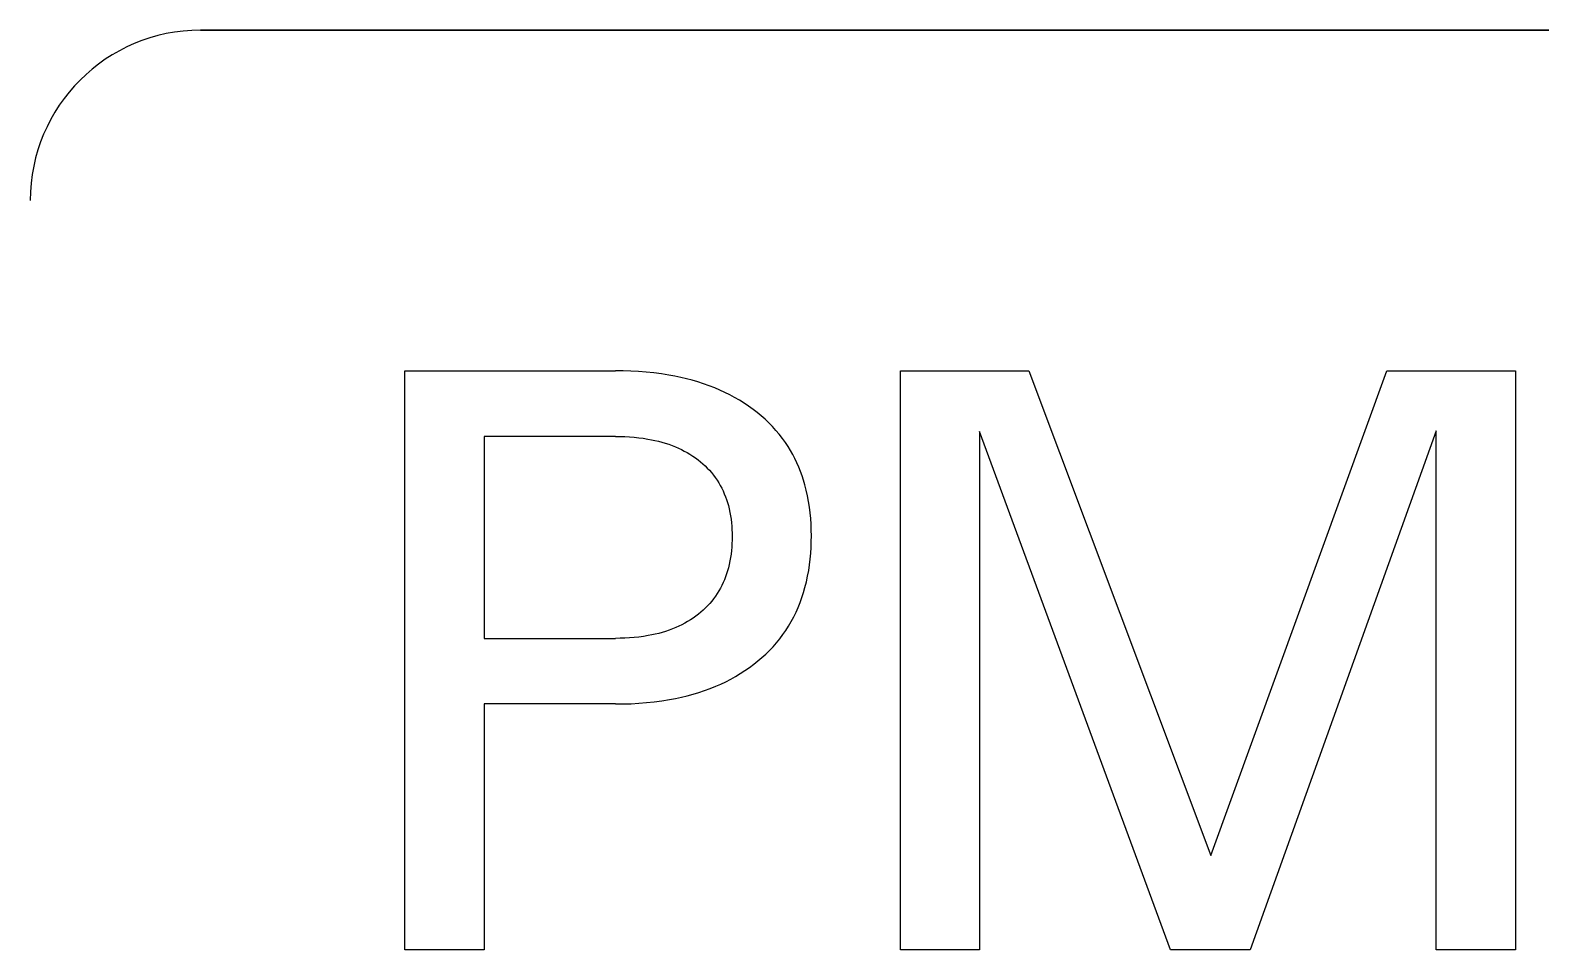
# Model space of a CAD drawing. Extents: x 10 to 622, y -523 to 292.
# Drawn here: x 285.354 to 286.252, y 117.664 to 118.211 of the extents above; entities that cross this region are included whole.
import ezdxf

# ---------------------------------------------------------------- set-up
doc = ezdxf.new("R2010")
doc.units = 0
doc.header["$LTSCALE"] = 5
doc.header["$MEASUREMENT"] = 0
doc.layers.get('0').update_dxf_attribs({"linetype": 'CONTINUOUS'})

msp = doc.modelspace()

# ---------------------------------------------------------------- linework, layer by layer
at = {"color": 7, "linetype": 'Continuous'}
for p, q in [((285.455371894082, 118.2106143415526), (288.2901147417705, 118.2106143415526)), ((288.2901147417705, 118.2106143415526), (285.455371894082, 118.2106143415526)), ((285.5768608732686, 117.6639139352127), (285.5768608732686, 118.0081327095749)), ((285.5768608732686, 118.0081327095749), (285.7020091590458, 118.0081327095749)), ((285.706559539837, 118.0080867133209), (285.7020091590458, 118.0081327095749)), ((285.7111103346626, 118.0079447225703), (285.706559539837, 118.0080867133209)), ((285.7156581073892, 118.0077007343703), (285.7111103346626, 118.0079447225703)), ((285.720199421964, 118.0073487457683), (285.7156581073892, 118.0077007343703)), ((285.7247308422335, 118.0068827538115), (285.720199421964, 118.0073487457683)), ((285.729248932145, 118.0062967555068), (285.7247308422335, 118.0068827538115)), ((285.7337502555648, 118.005584747942), (285.729248932145, 118.0062967555068)), ((285.7372357580981, 118.0049402482797), (285.7337502555648, 118.005584747942)), ((285.7407054706886, 118.0042129345006), (285.7372357580981, 118.0049402482797)), ((285.7441558147973, 118.0033997870569), (285.7407054706886, 118.0042129345006)), ((285.7475832119462, 118.0024977865019), (285.7441558147973, 118.0033997870569)), ((285.7509840835761, 118.0015039133082), (285.7475832119462, 118.0024977865019)), ((285.7543548511885, 118.0004151480087), (285.7509840835761, 118.0015039133082)), ((285.7576919362649, 117.999228471076), (285.7543548511885, 118.0004151480087)), ((285.8713130778293, 117.6639139352127), (285.8713130778293, 118.0081327095749)), ((285.8713130778293, 118.0081327095749), (285.9476706089378, 118.0081327095749)), ((285.9476706089378, 118.0081327095749), (286.0557421305717, 117.7200233031031)), ((286.0557421305717, 117.7200233031031), (286.1603982993933, 118.0081327095749)), ((286.1603982993933, 118.0081327095749), (286.2367558304815, 118.0081327095749)), ((286.2367558304815, 118.0081327095749), (286.2367558304815, 117.6639139352127)), ((285.7609917602867, 117.9979408630433), (285.7576919362649, 117.999228471076)), ((285.7639956901043, 117.9966629477657), (285.7609917602867, 117.9979408630433)), ((285.766961158394, 117.9952962513997), (285.7639956901043, 117.9966629477657)), ((285.7698843686456, 117.9938402272244), (285.766961158394, 117.9952962513997)), ((285.7727615244096, 117.9922943285599), (285.7698843686456, 117.9938402272244)), ((285.7755888292161, 117.9906580086853), (285.7727615244096, 117.9922943285599)), ((285.778362486595, 117.9889307209207), (285.7755888292161, 117.9906580086853)), ((285.7810787000566, 117.9871119185452), (285.778362486595, 117.9889307209207)), ((285.783733673151, 117.9852010548585), (285.7810787000566, 117.9871119185452)), ((285.7861696214997, 117.9833208138864), (285.783733673151, 117.9852010548585)), ((285.7885430299541, 117.9813598764314), (285.7861696214997, 117.9833208138864)), ((285.7908488168732, 117.9793193626421), (285.7885430299541, 117.9813598764314)), ((285.7930819006566, 117.9772003926672), (285.7908488168732, 117.9793193626421)), ((285.7952371996429, 117.9750040866552), (285.7930819006566, 117.9772003926672)), ((285.7973096322318, 117.9727315647347), (285.7952371996429, 117.9750040866552)), ((285.7992941167819, 117.9703839470947), (285.7973096322318, 117.9727315647347)), ((286.1896727521986, 117.9725154586401), (286.0791616928242, 117.6639139352127)), ((286.1896727521986, 117.6639139352127), (286.1896727521986, 117.9725154586401)), ((285.6239439515313, 117.9691001058277), (285.6239439515313, 117.8490748492692)), ((285.7020091590458, 117.9691001058277), (285.6239439515313, 117.9691001058277)), ((285.7020091590458, 117.9691001058277), (285.7047643254175, 117.9690724550373)), ((285.7047643254175, 117.9690724550373), (285.7075197951269, 117.9689869155785)), ((285.7075197951269, 117.9689869155785), (285.710273442522, 117.9688396067895)), ((285.710273442522, 117.9688396067895), (285.7130231419097, 117.9686266480087)), ((285.7130231419097, 117.9686266480087), (285.7157667676181, 117.9683441586149)), ((285.7157667676181, 117.9683441586149), (285.718502193934, 117.9679882579057)), ((285.718502193934, 117.9679882579057), (285.7212272952053, 117.9675550652601)), ((285.7212272952053, 117.9675550652601), (285.7233198524839, 117.9671657965702)), ((285.7233198524839, 117.9671657965702), (285.7254027661295, 117.9667262496054)), ((285.7254027661295, 117.9667262496054), (285.7274737944474, 117.9662344033158)), ((285.7274737944474, 117.9662344033158), (285.7295306958041, 117.96568823657)), ((285.7295306958041, 117.96568823657), (285.7315712285051, 117.965085728318)), ((285.7315712285051, 117.965085728318), (285.7335931508766, 117.9644248574488)), ((285.7335931508766, 117.9644248574488), (285.7355942212844, 117.9637036028921)), ((285.7355942212844, 117.9637036028921), (285.7375721980142, 117.9629199435571)), ((285.8011855716728, 117.9679623538636), (285.7992941167819, 117.9703839470947)), ((285.8029789152835, 117.96546790519), (285.8011855716728, 117.9679623538636)), ((285.8045063340772, 117.9631607310692), (285.8029789152835, 117.96546790519)), ((285.9183961561122, 117.9720275511042), (285.9183961561122, 117.6639139352127)), ((286.0318346607834, 117.6639139352127), (285.9183961561122, 117.9720275511042)), ((285.7375721980142, 117.9629199435571), (285.7393579415578, 117.9621474981004)), ((285.7393579415578, 117.9621474981004), (285.741119879174, 117.9613207661235)), ((285.741119879174, 117.9613207661235), (285.7428553731547, 117.9604392901799)), ((285.7428553731547, 117.9604392901799), (285.7445617857517, 117.9595026128433)), ((285.7445617857517, 117.9595026128433), (285.7462364792161, 117.9585102766471)), ((285.7462364792161, 117.9585102766471), (285.7478768158403, 117.9574618242055)), ((285.7478768158403, 117.9574618242055), (285.7494801578351, 117.9563567980314)), ((285.7494801578351, 117.9563567980314), (285.751043867513, 117.9551947407391)), ((285.751043867513, 117.9551947407391), (285.7524779059896, 117.9540480244474)), ((285.8059503060598, 117.9607992858776), (285.8045063340772, 117.9631607310692)), ((285.8073110651177, 117.9583874697757), (285.8059503060598, 117.9607992858776)), ((285.8085888450768, 117.9559291829043), (285.8073110651177, 117.9583874697757)), ((285.8097838798234, 117.9534283254441), (285.8085888450768, 117.9559291829043)), ((285.7524779059896, 117.9540480244474), (285.75387188793, 117.9528515514331)), ((285.75387188793, 117.9528515514331), (285.7552232498357, 117.951606556733)), ((285.7552232498357, 117.951606556733), (285.7565294282485, 117.9503142753431)), ((285.7565294282485, 117.9503142753431), (285.757787859731, 117.9489759423004)), ((285.757787859731, 117.9489759423004), (285.7589959808251, 117.9475927926009)), ((285.7589959808251, 117.9475927926009), (285.7601512280527, 117.9461660613016)), ((285.7601512280527, 117.9461660613016), (285.7612510379557, 117.9446969833785)), ((285.8108964032242, 117.9508887975356), (285.8097838798234, 117.9534283254441)), ((285.811926649125, 117.9483144993193), (285.8108964032242, 117.9508887975356)), ((285.8128748514123, 117.9457093309762), (285.811926649125, 117.9483144993193)), ((285.8137412439322, 117.9430771926263), (285.8128748514123, 117.9457093309762)), ((285.7612510379557, 117.9446969833785), (285.7622928470763, 117.9431867938886)), ((285.7622928470763, 117.9431867938886), (285.7632851706579, 117.9416195517163)), ((285.7632851706579, 117.9416195517163), (285.7642159709449, 117.9400145938775)), ((285.7642159709449, 117.9400145938775), (285.7650856444974, 117.9383749738155)), ((285.7650856444974, 117.9383749738155), (285.7658945879567, 117.9367037450143)), ((285.7658945879567, 117.9367037450143), (285.7666431979034, 117.9350039609776)), ((285.8145260605712, 117.9404219844507), (285.8137412439322, 117.9430771926263)), ((285.8153824478459, 117.9371218302826), (285.8145260605712, 117.9404219844507)), ((285.8161201361561, 117.9337958026673), (285.8153824478459, 117.9371218302826)), ((285.7666431979034, 117.9350039609776), (285.7673318709585, 117.9332786751893)), ((285.7673318709585, 117.9332786751893), (285.7679610037227, 117.9315309410927)), ((285.7679610037227, 117.9315309410927), (285.768530992797, 117.9297638122119)), ((285.768530992797, 117.9297638122119), (285.7690422348022, 117.9279803420105)), ((285.7690422348022, 117.9279803420105), (285.7695436662685, 117.9259767484182)), ((285.8167440626924, 117.9304471651633), (285.8161201361561, 117.9337958026673)), ((285.8172591647062, 117.9270791813291), (285.8167440626924, 117.9304471651633)), ((285.7695436662685, 117.9259767484182), (285.7699755042918, 117.9239584962493)), ((285.7699755042918, 117.9239584962493), (285.7703406331418, 117.9219274318525)), ((285.7703406331418, 117.9219274318525), (285.7706419370277, 117.9198854015973)), ((285.7706419370277, 117.9198854015973), (285.7708823002192, 117.9178342518529)), ((285.817670379388, 117.9236951147635), (285.8172591647062, 117.9270791813291)), ((285.8179826439285, 117.9202982290454), (285.817670379388, 117.9236951147635)), ((285.8182008955793, 117.9168917877128), (285.8179826439285, 117.9202982290454)), ((285.7708823002192, 117.9178342518529), (285.7710646069256, 117.9157758289479)), ((285.7710646069256, 117.9157758289479), (285.7711917414166, 117.9137119792923)), ((285.7711917414166, 117.9137119792923), (285.771266587942, 117.9116445492147)), ((285.771266587942, 117.9116445492147), (285.7712920307107, 117.9095753850844)), ((285.7712920307107, 117.9095753850844), (285.7712696477635, 117.9074886599044)), ((285.8183300715307, 117.9134790544052), (285.8182008955793, 117.9168917877128)), ((285.8183751089936, 117.9100632926406), (285.8183300715307, 117.9134790544052)), ((285.8183382828897, 117.9065974380339), (285.8183751089936, 117.9100632926406)), ((285.770892111811, 117.9012465715626), (285.7706539752087, 117.8991777051208)), ((285.7710723369859, 117.9033225129556), (285.770892111811, 117.9012465715626)), ((285.771197299416, 117.9054037891322), (285.7710723369859, 117.9033225129556)), ((285.7712696477635, 117.9074886599044), (285.771197299416, 117.9054037891322)), ((285.8180023931163, 117.8996786045668), (285.8182155097721, 117.9031348629007)), ((285.8182155097721, 117.9031348629007), (285.8183382828897, 117.9065974380339)), ((285.7695656099521, 117.8930309572196), (285.7690693407752, 117.89100779234)), ((285.7699933729516, 117.8950681577614), (285.7695656099521, 117.8930309572196)), ((285.7703552784762, 117.8971176537979), (285.7699933729516, 117.8950681577614)), ((285.7706539752087, 117.8991777051208), (285.7703552784762, 117.8971176537979)), ((285.8167770164565, 117.8893781039819), (285.8172875429929, 117.8927971877614)), ((285.8172875429929, 117.8927971877614), (285.8176945363579, 117.8962317004185)), ((285.8176945363579, 117.8962317004185), (285.8180023931163, 117.8996786045668)), ((285.766701959713, 117.8839186389576), (285.7659629941487, 117.8822008219068)), ((285.7673814978093, 117.8856612866954), (285.766701959713, 117.8839186389576)), ((285.7680021877983, 117.8874257229754), (285.7673814978093, 117.8856612866954)), ((285.7685646090202, 117.8892089055719), (285.7680021877983, 117.8874257229754)), ((285.7690693407752, 117.89100779234), (285.7685646090202, 117.8892089055719)), ((285.8145802725173, 117.8792437992474), (285.815427777753, 117.8825983723789)), ((285.815427777753, 117.8825983723789), (285.8161585602247, 117.8859774863855)), ((285.8161585602247, 117.8859774863855), (285.8167770164565, 117.8893781039819)), ((285.7613744503282, 117.8741151923684), (285.7602898074739, 117.8726316483882)), ((285.7624012709687, 117.875638704603), (285.7613744503282, 117.8741151923684)), ((285.7633837395667, 117.8772267769316), (285.7624012709687, 117.875638704603)), ((285.764304463416, 117.8788518487085), (285.7633837395667, 117.8772267769316)), ((285.7651640218365, 117.8805108777688), (285.764304463416, 117.8788518487085)), ((285.7659629941487, 117.8822008219068), (285.7651640218365, 117.8805108777688)), ((285.8127544671526, 117.8732949412616), (285.8137165965518, 117.8762555818223)), ((285.8137165965518, 117.8762555818223), (285.8145802725173, 117.8792437992474)), ((285.7527073743735, 117.8646378313516), (285.7512878212912, 117.863468121914)), ((285.7540865665493, 117.8658560232544), (285.7527073743735, 117.8646378313516)), ((285.7554229033661, 117.8671214812748), (285.7540865665493, 117.8658560232544)), ((285.7567138903515, 117.8684329891055), (285.7554229033661, 117.8671214812748)), ((285.7579570330131, 117.8697893304394), (285.7567138903515, 117.8684329891055)), ((285.759149836878, 117.8711892889693), (285.7579570330131, 117.8697893304394)), ((285.7602898074739, 117.8726316483882), (285.759149836878, 117.8711892889693)), ((285.8079054384676, 117.8618349761415), (285.8092693699672, 117.8646318950356)), ((285.8092693699672, 117.8646318950356), (285.8105316526909, 117.8674777564535)), ((285.8105316526909, 117.8674777564535), (285.8116930854691, 117.8703672190105)), ((285.8116930854691, 117.8703672190105), (285.8127544671526, 117.8732949412616)), ((285.7395835059136, 117.8562739131641), (285.7377890458191, 117.8554718593246)), ((285.7413524928063, 117.8571321582078), (285.7395835059136, 117.8562739131641)), ((285.7430934411968, 117.8580467101335), (285.7413524928063, 117.8571321582078)), ((285.744803785825, 117.8590176846187), (285.7430934411968, 117.8580467101335)), ((285.7464809614308, 117.8600451973617), (285.744803785825, 117.8590176846187)), ((285.7481224027138, 117.86112936404), (285.7464809614308, 117.8600451973617)), ((285.749725544434, 117.8622703003315), (285.7481224027138, 117.86112936404)), ((285.7512878212912, 117.863468121914), (285.749725544434, 117.8622703003315)), ((285.8031957630885, 117.8537912888914), (285.8048694338588, 117.8564093316647)), ((285.8048694338588, 117.8564093316647), (285.8064390593818, 117.8590923412163)), ((285.8064390593818, 117.8590923412163), (285.8079054384676, 117.8618349761415)), ((285.6239439515313, 117.8490748492692), (285.7020091590458, 117.8490748492692)), ((285.7047842838903, 117.8491034731458), (285.7020091590458, 117.8490748492692)), ((285.7075597007537, 117.849192020692), (285.7047842838903, 117.8491034731458)), ((285.7103331713232, 117.8493445059037), (285.7075597007537, 117.849192020692)), ((285.7131024573465, 117.8495649426551), (285.7103331713232, 117.8493445059037)), ((285.7158653205107, 117.8498573449422), (285.7131024573465, 117.8495649426551)), ((285.7186195225029, 117.8502257266799), (285.7158653205107, 117.8498573449422)), ((285.7213628250707, 117.8506741017831), (285.7186195225029, 117.8502257266799)), ((285.723468956961, 117.8510770129564), (285.7213628250707, 117.8506741017831)), ((285.725564848039, 117.8515319635898), (285.723468956961, 117.8510770129564)), ((285.7276480681202, 117.852041049449), (285.725564848039, 117.8515319635898)), ((285.7297161869593, 117.8526063663203), (285.7276480681202, 117.852041049449)), ((285.7317667743515, 117.8532300099696), (285.7297161869593, 117.8526063663203)), ((285.7337974001124, 117.8539140761828), (285.7317667743515, 117.8532300099696)), ((285.7358056339964, 117.8546606607058), (285.7337974001124, 117.8539140761828)), ((285.7377890458191, 117.8554718593246), (285.7358056339964, 117.8546606607058)), ((285.7976231814778, 117.8464267045844), (285.7995755888069, 117.8488102997682)), ((285.7995755888069, 117.8488102997682), (285.8014347314764, 117.8512656058468)), ((285.8014347314764, 117.8512656058468), (285.8031957630885, 117.8537912888914)), ((285.7889778346167, 117.8376361111287), (285.7912548360991, 117.8397195235877)), ((285.7912548360991, 117.8397195235877), (285.7934579586957, 117.8418799825755)), ((285.7934579586957, 117.8418799825755), (285.795582355968, 117.844116154224)), ((285.795582355968, 117.844116154224), (285.7976231814778, 117.8464267045844)), ((285.7761169954864, 117.8280838730118), (285.7788798590353, 117.8298655077982)), ((285.7788798590353, 117.8298655077982), (285.7815826477014, 117.8317394601768)), ((285.7815826477014, 117.8317394601768), (285.7842215807071, 117.8337057615524)), ((285.7842215807071, 117.8337057615524), (285.7866318006664, 117.8356310791474)), ((285.7866318006664, 117.8356310791474), (285.7889778346167, 117.8376361111287)), ((285.7582216935348, 117.8192272744319), (285.761533879769, 117.820559363751)), ((285.761533879769, 117.820559363751), (285.7645404068385, 117.8218798816499)), ((285.7645404068385, 117.8218798816499), (285.7675057626902, 117.8232925601164)), ((285.7675057626902, 117.8232925601164), (285.7704261665667, 117.8247974305759)), ((285.7704261665667, 117.8247974305759), (285.773297837731, 117.8263945243925)), ((285.773297837731, 117.8263945243925), (285.7761169954864, 117.8280838730118)), ((285.7158229096598, 117.8104870749693), (285.7204187232188, 117.8108499865239)), ((285.7204187232188, 117.8108499865239), (285.7250041857548, 117.8113307987795)), ((285.7250041857548, 117.8113307987795), (285.7295757176354, 117.8119358616613)), ((285.7295757176354, 117.8119358616613), (285.7341297392286, 117.8126715250742)), ((285.7341297392286, 117.8126715250742), (285.7376409547222, 117.8133349073433)), ((285.7376409547222, 117.8133349073433), (285.7411355803489, 117.8140837426521)), ((285.7411355803489, 117.8140837426521), (285.7446096685068, 117.8149213898468)), ((285.7446096685068, 117.8149213898468), (285.7480592715124, 117.8158512077941)), ((285.7480592715124, 117.8158512077941), (285.7514804417841, 117.8168765552997)), ((285.7514804417841, 117.8168765552997), (285.7548692316792, 117.8180007912302)), ((285.7548692316792, 117.8180007912302), (285.7582216935348, 117.8192272744319)), ((285.6239439515313, 117.810042245522), (285.6239439515313, 117.6639139352127)), ((285.7020091590458, 117.810042245522), (285.6239439515313, 117.810042245522)), ((285.7020091590458, 117.810042245522), (285.7066145479409, 117.8100895543834)), ((285.7066145479409, 117.8100895543834), (285.7112203246896, 117.8102357142308)), ((285.7112203246896, 117.8102357142308), (285.7158229096598, 117.8104870749693)), ((285.6239439515313, 117.6639139352127), (285.5768608732686, 117.6639139352127)), ((285.9183961561122, 117.6639139352127), (285.8713130778293, 117.6639139352127)), ((286.0791616928242, 117.6639139352127), (286.0318346607834, 117.6639139352127)), ((286.2367558304815, 117.6639139352127), (286.1896727521986, 117.6639139352127))]:
    msp.add_line(p, q, dxfattribs=at)
msp.add_arc((285.455371894082, 118.1093735255638), 0.1012408159888712, 90, 180, dxfattribs=at)
msp.add_arc((285.455371894082, 118.1093735255638), 0.1012408159888712, 90, 180, dxfattribs=at)

doc.saveas('drawing.dxf')
